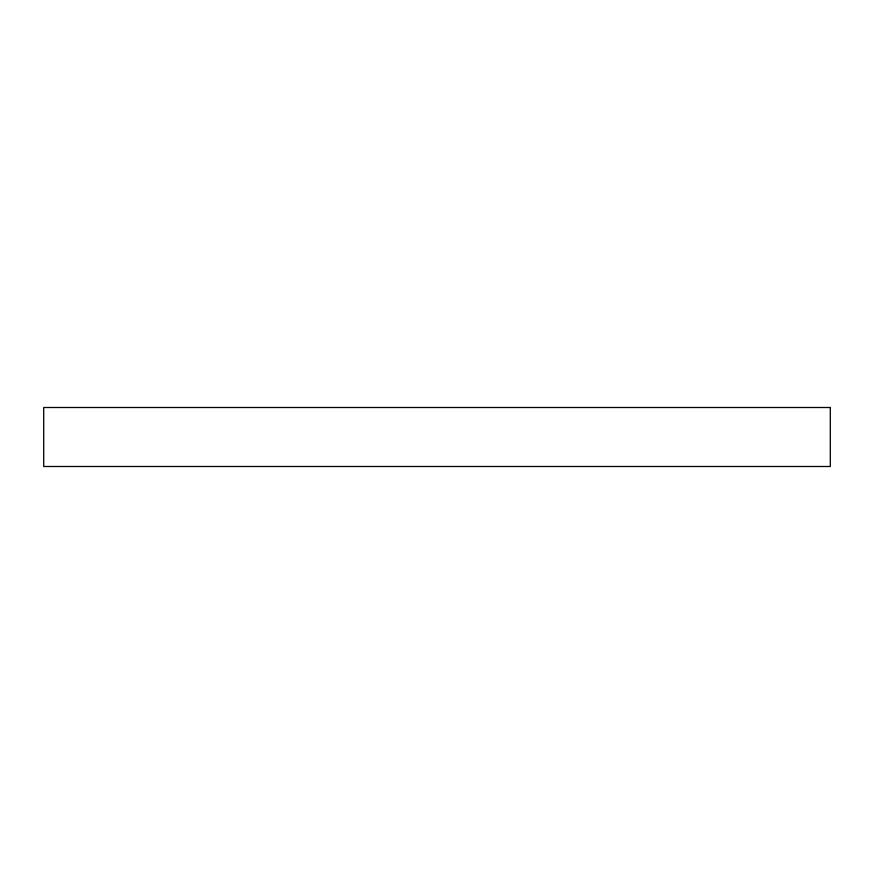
<?xml version="1.0" encoding="UTF-8"?>
<svg xmlns="http://www.w3.org/2000/svg" width="874" height="874" viewBox="0 0 874 874"><rect width="100%" height="100%" fill="white"/><g stroke="black" fill="none" stroke-linecap="round" stroke-linejoin="round"><path stroke-width="1.31" d="M830.3 407.502L43.7 407.502L43.7 466.498L830.3 466.498L830.3 407.502"/></g></svg>
